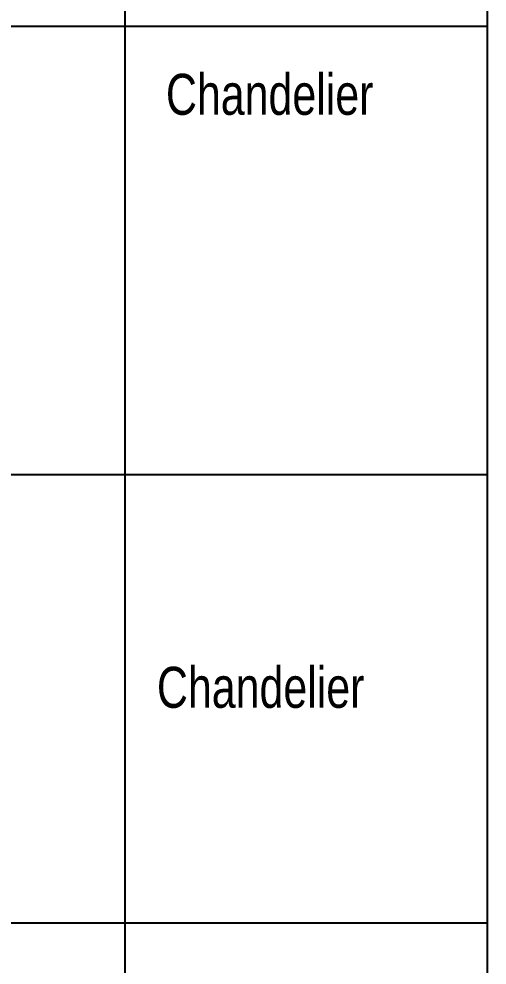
# Model space of a CAD drawing. Header units: inches. Extents: x 258415 to 640093, y 441672 to 945769.
# Drawn here: x 300059 to 300630, y 465620 to 466774 of the extents above; entities that cross this region are included whole.
import ezdxf

# ---------------------------------------------------------------- set-up
doc = ezdxf.new("R2010")
doc.units = ezdxf.units.IN
doc.header["$MEASUREMENT"] = 0
for name, color, linetype in [('CQ SPOT DETAIL DIMENSION', 9, 'Continuous'), ('CQ text label', 3, 'Continuous'), ('CQ-legend tex box', 3, 'Continuous')]:
    doc.layers.add(name, color=color, linetype=linetype)
doc.styles.add('DIM 50', font='romans.shx', dxfattribs={"width": 0.75, "height": 100})

# ---------------------------------------------------------------- blocks, each defined once
blk = doc.blocks.new('SMDS')
at = {"layer": 'CQ-legend tex box'}
for p, q in [((385654.9, 480180.8), (385654.9, 476464.2)), ((384632.9, 480082.8), (386097.2, 480082.8)), ((384632.9, 479535.7), (386097.2, 479535.6)), ((384632.9, 478988.5), (386097.2, 478988.5))]:
    blk.add_line(p, q, dxfattribs=at)
blk.add_lwpolyline([(384632.9, 472716.6), (384632.9, 480364.1), (386097.2, 480364.1), (386097.2, 472716.6)], dxfattribs=at)
at = {"layer": 'CQ text label', "ltscale": 1000, "char_height": 50, "width": 1430.82, "attachment_point": 1, "style": 'DIM 50'}
for insert in [(385705.2, 480024.6), (385694.2, 479300.9)]:
    blk.add_mtext('{\\fArial|b0|i0|c0|p34;Chandelier}', dxfattribs=dict(at, insert=insert))

msp = doc.modelspace()

# ---------------------------------------------------------------- block references
at = {"layer": 'CQ SPOT DETAIL DIMENSION'}
msp.add_blockref('SMDS', (-85467.189, -13317.368), dxfattribs=at)

doc.saveas('drawing.dxf')
